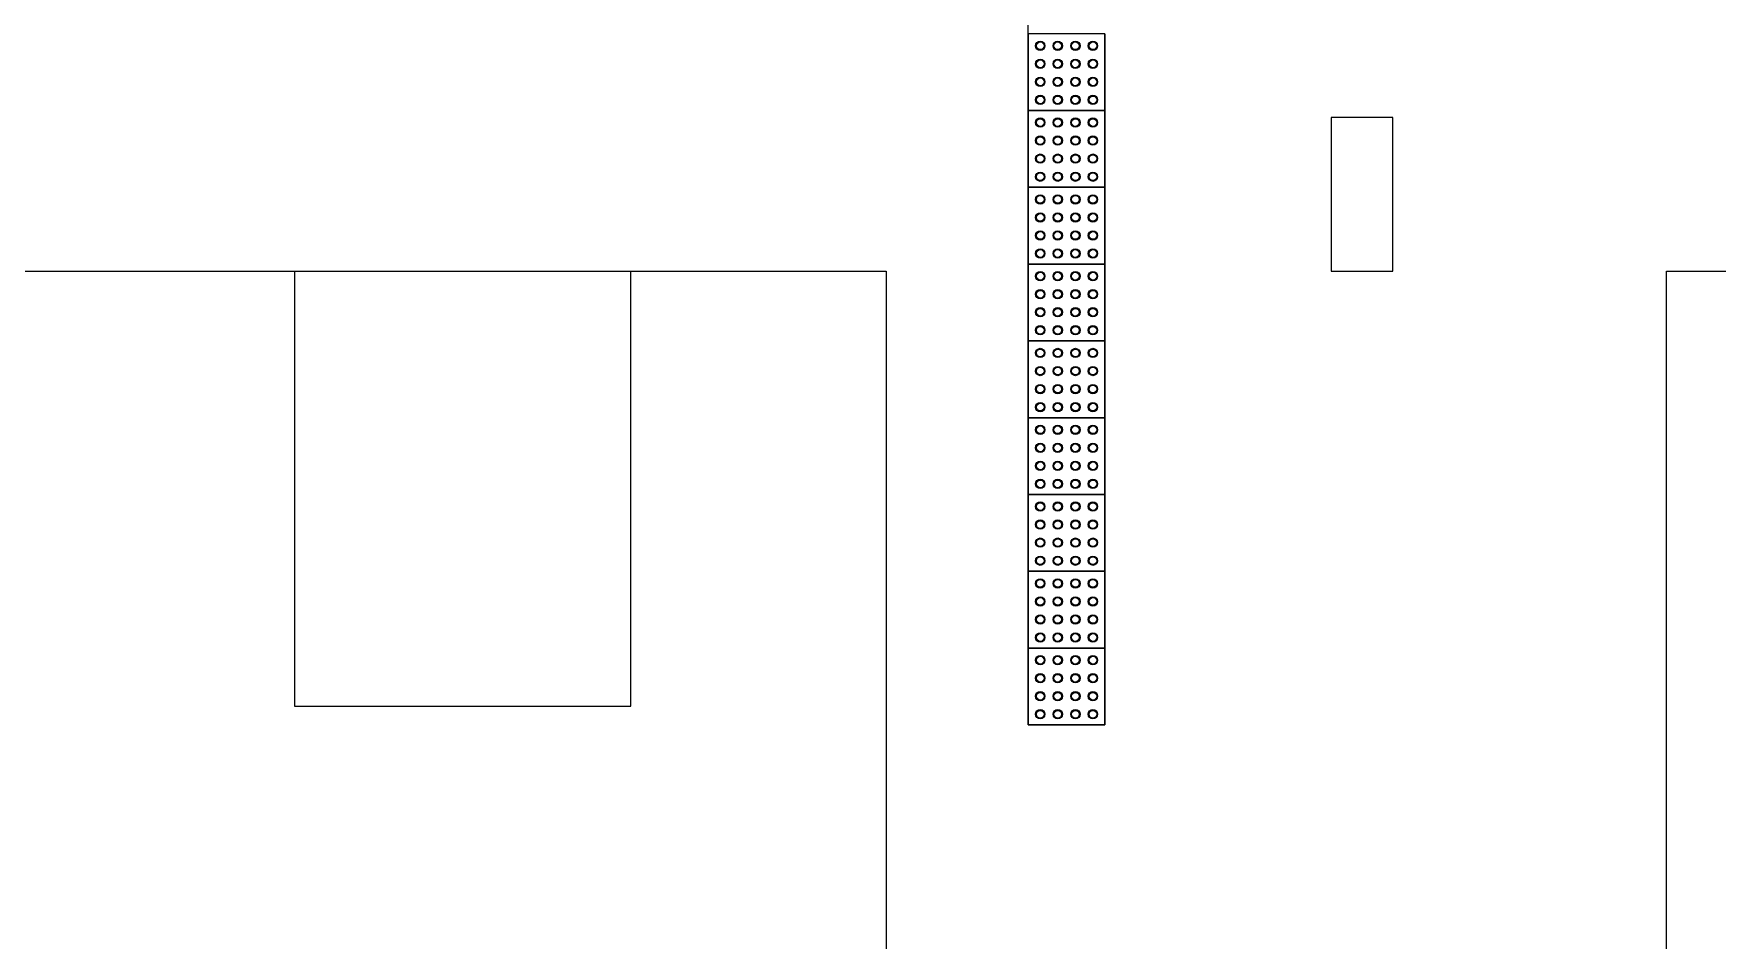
# Model space of a CAD drawing. Header units: metres. Extents: x 341 to 459, y 1341 to 1425.
# Drawn here: x 356.43 to 361.91, y 1371.17 to 1374.12 of the extents above; entities that cross this region are included whole.
import ezdxf

# ---------------------------------------------------------------- set-up
doc = ezdxf.new("R2010")
doc.units = ezdxf.units.M
for name, color, linetype in [('BASE DE CONCRETO', 251, 'Continuous'), ('Itens de detalhe', 7, 'Continuous'), ('Notas de texto-1', 7, 'Continuous')]:
    doc.layers.add(name, color=color, linetype=linetype)

# ---------------------------------------------------------------- blocks, each defined once
blk = doc.blocks.new('piso tatil')
at = {"layer": 'Itens de detalhe', "color": 252, "true_color": 0x939598}
for p, q in [((-152.1441, 24.4841), (-152.1441, 24.7341)), ((-152.1441, 24.4841), (-152.1441, 24.2341)), ((-152.1441, 24.2341), (-152.1441, 24.4841)), ((-151.8941, 24.4841), (-152.1441, 24.4841)), ((-151.8941, 24.2341), (-151.8941, 24.4841)), ((-151.8941, 24.4841), (-151.8941, 24.2341)), ((-152.1441, 24.2341), (-152.1441, 23.9841)), ((-152.1441, 23.9841), (-152.1441, 24.2341)), ((-152.1441, 24.2341), (-151.8941, 24.2341)), ((-151.8941, 24.2341), (-152.1441, 24.2341)), ((-151.8941, 23.9841), (-151.8941, 24.2341)), ((-151.8941, 24.2341), (-151.8941, 23.9841)), ((-152.1441, 23.9841), (-152.1441, 23.7341)), ((-152.1441, 23.7341), (-152.1441, 23.9841)), ((-152.1441, 23.9841), (-151.8941, 23.9841)), ((-151.8941, 23.9841), (-152.1441, 23.9841)), ((-151.8941, 23.7341), (-151.8941, 23.9841)), ((-151.8941, 23.9841), (-151.8941, 23.7341)), ((-152.1441, 23.7341), (-152.1441, 23.4841)), ((-152.1441, 23.4841), (-152.1441, 23.7341)), ((-152.1441, 23.7341), (-151.8941, 23.7341)), ((-151.8941, 23.7341), (-152.1441, 23.7341)), ((-151.8941, 23.4841), (-151.8941, 23.7341)), ((-151.8941, 23.7341), (-151.8941, 23.4841)), ((-152.1441, 23.4841), (-152.1441, 23.2341)), ((-152.1441, 23.2341), (-152.1441, 23.4841)), ((-152.1441, 23.4841), (-151.8941, 23.4841)), ((-151.8941, 23.4841), (-152.1441, 23.4841)), ((-151.8941, 23.2341), (-151.8941, 23.4841)), ((-151.8941, 23.4841), (-151.8941, 23.2341)), ((-152.1441, 23.2341), (-152.1441, 22.9841)), ((-152.1441, 22.9841), (-152.1441, 23.2341)), ((-152.1441, 23.2341), (-151.8941, 23.2341)), ((-151.8941, 23.2341), (-152.1441, 23.2341)), ((-151.8941, 22.9841), (-151.8941, 23.2341)), ((-151.8941, 23.2341), (-151.8941, 22.9841)), ((-152.1441, 22.9841), (-152.1441, 22.7341)), ((-152.1441, 22.7341), (-152.1441, 22.9841)), ((-152.1441, 22.9841), (-151.8941, 22.9841)), ((-151.8941, 22.9841), (-152.1441, 22.9841)), ((-151.8941, 22.7341), (-151.8941, 22.9841)), ((-151.8941, 22.9841), (-151.8941, 22.7341)), ((-152.1441, 22.7341), (-152.1441, 22.4841)), ((-152.1441, 22.4841), (-152.1441, 22.7341)), ((-152.1441, 22.7341), (-151.8941, 22.7341)), ((-151.8941, 22.7341), (-152.1441, 22.7341)), ((-151.8941, 22.4841), (-151.8941, 22.7341)), ((-151.8941, 22.7341), (-151.8941, 22.4841)), ((-152.1441, 22.4841), (-152.1441, 22.2341)), ((-152.1441, 22.2341), (-152.1441, 22.4841)), ((-152.1441, 22.4841), (-151.8941, 22.4841)), ((-151.8941, 22.4841), (-152.1441, 22.4841)), ((-151.8941, 22.2341), (-151.8941, 22.4841)), ((-151.8941, 22.4841), (-151.8941, 22.2341)), ((-152.1441, 22.2341), (-151.8941, 22.2341)), ((-151.8941, 22.2341), (-152.1441, 22.2341))]:
    blk.add_line(p, q, dxfattribs=at)
for centre, radius in [((-152.1049, 24.4447), 0.0152), ((-152.1049, 24.4447), 0.0126), ((-152.0479, 24.4447), 0.0152), ((-152.0479, 24.4447), 0.0126), ((-151.9904, 24.4447), 0.0152), ((-151.9904, 24.4447), 0.0126), ((-151.9334, 24.4447), 0.0152), ((-151.9334, 24.4447), 0.0126), ((-152.1049, 24.386), 0.0152), ((-152.1049, 24.386), 0.0126), ((-152.0479, 24.386), 0.0152), ((-152.0479, 24.386), 0.0126), ((-151.9904, 24.386), 0.0152), ((-151.9904, 24.386), 0.0126), ((-151.9334, 24.386), 0.0152), ((-151.9334, 24.386), 0.0126), ((-152.1049, 24.3273), 0.0152), ((-152.1049, 24.3273), 0.0126), ((-152.0479, 24.3273), 0.0152), ((-152.0479, 24.3273), 0.0126), ((-151.9904, 24.3273), 0.0152), ((-151.9904, 24.3273), 0.0126), ((-151.9334, 24.3273), 0.0152), ((-151.9334, 24.3273), 0.0126), ((-152.1049, 24.2686), 0.0152), ((-152.1049, 24.2686), 0.0126), ((-152.0479, 24.2686), 0.0152), ((-152.0479, 24.2686), 0.0126), ((-151.9904, 24.2686), 0.0152), ((-151.9904, 24.2686), 0.0126), ((-151.9334, 24.2686), 0.0152), ((-151.9334, 24.2686), 0.0126), ((-152.1049, 24.1947), 0.0152), ((-152.1049, 24.1947), 0.0126), ((-152.0479, 24.1947), 0.0152), ((-152.0479, 24.1947), 0.0126), ((-151.9904, 24.1947), 0.0152), ((-151.9904, 24.1947), 0.0126), ((-151.9334, 24.1947), 0.0152), ((-151.9334, 24.1947), 0.0126), ((-152.1049, 24.136), 0.0152), ((-152.1049, 24.136), 0.0126), ((-152.0479, 24.136), 0.0152), ((-152.0479, 24.136), 0.0126), ((-151.9904, 24.136), 0.0152), ((-151.9904, 24.136), 0.0126), ((-151.9334, 24.136), 0.0152), ((-151.9334, 24.136), 0.0126), ((-152.1049, 24.0773), 0.0152), ((-152.1049, 24.0773), 0.0126), ((-152.0479, 24.0773), 0.0152), ((-152.0479, 24.0773), 0.0126), ((-151.9904, 24.0773), 0.0152), ((-151.9904, 24.0773), 0.0126), ((-151.9334, 24.0773), 0.0152), ((-151.9334, 24.0773), 0.0126), ((-152.1049, 24.0186), 0.0152), ((-152.1049, 24.0186), 0.0126), ((-152.0479, 24.0186), 0.0152), ((-152.0479, 24.0186), 0.0126), ((-151.9904, 24.0186), 0.0152), ((-151.9904, 24.0186), 0.0126), ((-151.9334, 24.0186), 0.0152), ((-151.9334, 24.0186), 0.0126), ((-152.1049, 23.9447), 0.0152), ((-152.0479, 23.9447), 0.0152), ((-151.9904, 23.9447), 0.0152), ((-151.9334, 23.9447), 0.0152), ((-152.1049, 23.9447), 0.0126), ((-152.0479, 23.9447), 0.0126), ((-151.9904, 23.9447), 0.0126), ((-151.9334, 23.9447), 0.0126), ((-152.1049, 23.886), 0.0152), ((-152.1049, 23.886), 0.0126), ((-152.0479, 23.886), 0.0152), ((-152.0479, 23.886), 0.0126), ((-151.9904, 23.886), 0.0152), ((-151.9904, 23.886), 0.0126), ((-151.9334, 23.886), 0.0152), ((-151.9334, 23.886), 0.0126), ((-152.1049, 23.8273), 0.0152), ((-152.1049, 23.8273), 0.0126), ((-152.0479, 23.8273), 0.0152), ((-152.0479, 23.8273), 0.0126), ((-151.9904, 23.8273), 0.0152), ((-151.9904, 23.8273), 0.0126), ((-151.9334, 23.8273), 0.0152), ((-151.9334, 23.8273), 0.0126), ((-152.1049, 23.7686), 0.0152), ((-152.1049, 23.7686), 0.0126), ((-152.0479, 23.7686), 0.0152), ((-152.0479, 23.7686), 0.0126), ((-151.9904, 23.7686), 0.0152), ((-151.9904, 23.7686), 0.0126), ((-151.9334, 23.7686), 0.0152), ((-151.9334, 23.7686), 0.0126), ((-152.1049, 23.6947), 0.0152), ((-152.1049, 23.6947), 0.0126), ((-152.0479, 23.6947), 0.0152), ((-152.0479, 23.6947), 0.0126), ((-151.9904, 23.6947), 0.0152), ((-151.9904, 23.6947), 0.0126), ((-151.9334, 23.6947), 0.0152), ((-151.9334, 23.6947), 0.0126), ((-152.1049, 23.636), 0.0152), ((-152.1049, 23.636), 0.0126), ((-152.0479, 23.636), 0.0152), ((-152.0479, 23.636), 0.0126), ((-151.9904, 23.636), 0.0152), ((-151.9904, 23.636), 0.0126), ((-151.9334, 23.636), 0.0152), ((-151.9334, 23.636), 0.0126), ((-152.1049, 23.5773), 0.0152), ((-152.1049, 23.5773), 0.0126), ((-152.0479, 23.5773), 0.0152), ((-152.0479, 23.5773), 0.0126), ((-151.9904, 23.5773), 0.0152), ((-151.9904, 23.5773), 0.0126), ((-151.9334, 23.5773), 0.0152), ((-151.9334, 23.5773), 0.0126), ((-152.1049, 23.5186), 0.0152), ((-152.1049, 23.5186), 0.0126), ((-152.0479, 23.5186), 0.0152), ((-152.0479, 23.5186), 0.0126), ((-151.9904, 23.5186), 0.0152), ((-151.9904, 23.5186), 0.0126), ((-151.9334, 23.5186), 0.0152), ((-151.9334, 23.5186), 0.0126), ((-152.1049, 23.4447), 0.0152), ((-152.1049, 23.4447), 0.0126), ((-152.0479, 23.4447), 0.0152), ((-152.0479, 23.4447), 0.0126), ((-151.9904, 23.4447), 0.0152), ((-151.9904, 23.4447), 0.0126), ((-151.9334, 23.4447), 0.0152), ((-151.9334, 23.4447), 0.0126), ((-152.1049, 23.386), 0.0152), ((-152.1049, 23.386), 0.0126), ((-152.0479, 23.386), 0.0152), ((-152.0479, 23.386), 0.0126), ((-151.9904, 23.386), 0.0152), ((-151.9904, 23.386), 0.0126), ((-151.9334, 23.386), 0.0152), ((-151.9334, 23.386), 0.0126), ((-152.1049, 23.3273), 0.0152), ((-152.1049, 23.3273), 0.0126), ((-152.0479, 23.3273), 0.0152), ((-152.0479, 23.3273), 0.0126), ((-151.9904, 23.3273), 0.0152), ((-151.9904, 23.3273), 0.0126), ((-151.9334, 23.3273), 0.0152), ((-151.9334, 23.3273), 0.0126), ((-152.1049, 23.2686), 0.0152), ((-152.1049, 23.2686), 0.0126), ((-152.0479, 23.2686), 0.0152), ((-152.0479, 23.2686), 0.0126), ((-151.9904, 23.2686), 0.0152), ((-151.9904, 23.2686), 0.0126), ((-151.9334, 23.2686), 0.0152), ((-151.9334, 23.2686), 0.0126), ((-152.1049, 23.1947), 0.0152), ((-152.1049, 23.1947), 0.0126), ((-152.0479, 23.1947), 0.0152), ((-152.0479, 23.1947), 0.0126), ((-151.9904, 23.1947), 0.0152), ((-151.9904, 23.1947), 0.0126), ((-151.9334, 23.1947), 0.0152), ((-151.9334, 23.1947), 0.0126), ((-152.1049, 23.136), 0.0152), ((-152.1049, 23.136), 0.0126), ((-152.0479, 23.136), 0.0152), ((-152.0479, 23.136), 0.0126), ((-151.9904, 23.136), 0.0152), ((-151.9904, 23.136), 0.0126), ((-151.9334, 23.136), 0.0152), ((-151.9334, 23.136), 0.0126), ((-152.1049, 23.0773), 0.0152), ((-152.1049, 23.0773), 0.0126), ((-152.0479, 23.0773), 0.0152), ((-152.0479, 23.0773), 0.0126), ((-151.9904, 23.0773), 0.0152), ((-151.9904, 23.0773), 0.0126), ((-151.9334, 23.0773), 0.0152), ((-151.9334, 23.0773), 0.0126), ((-152.1049, 23.0186), 0.0152), ((-152.1049, 23.0186), 0.0126), ((-152.0479, 23.0186), 0.0152), ((-152.0479, 23.0186), 0.0126), ((-151.9904, 23.0186), 0.0152), ((-151.9904, 23.0186), 0.0126), ((-151.9334, 23.0186), 0.0152), ((-151.9334, 23.0186), 0.0126), ((-152.1049, 22.9447), 0.0152), ((-152.1049, 22.9447), 0.0126), ((-152.0479, 22.9447), 0.0152), ((-152.0479, 22.9447), 0.0126), ((-151.9904, 22.9447), 0.0152), ((-151.9904, 22.9447), 0.0126), ((-151.9334, 22.9447), 0.0152), ((-151.9334, 22.9447), 0.0126), ((-152.1049, 22.886), 0.0152), ((-152.1049, 22.886), 0.0126), ((-152.0479, 22.886), 0.0152), ((-152.0479, 22.886), 0.0126), ((-151.9904, 22.886), 0.0152), ((-151.9904, 22.886), 0.0126), ((-151.9334, 22.886), 0.0152), ((-151.9334, 22.886), 0.0126), ((-152.1049, 22.8273), 0.0152), ((-152.1049, 22.8273), 0.0126), ((-152.0479, 22.8273), 0.0152), ((-152.0479, 22.8273), 0.0126), ((-151.9904, 22.8273), 0.0152), ((-151.9904, 22.8273), 0.0126), ((-151.9334, 22.8273), 0.0152), ((-151.9334, 22.8273), 0.0126), ((-152.1049, 22.7686), 0.0152), ((-152.1049, 22.7686), 0.0126), ((-152.0479, 22.7686), 0.0152), ((-152.0479, 22.7686), 0.0126), ((-151.9904, 22.7686), 0.0152), ((-151.9904, 22.7686), 0.0126), ((-151.9334, 22.7686), 0.0152), ((-151.9334, 22.7686), 0.0126), ((-152.1049, 22.6947), 0.0152), ((-152.1049, 22.6947), 0.0126), ((-152.0479, 22.6947), 0.0152), ((-152.0479, 22.6947), 0.0126), ((-151.9904, 22.6947), 0.0152), ((-151.9904, 22.6947), 0.0126), ((-151.9334, 22.6947), 0.0152), ((-151.9334, 22.6947), 0.0126), ((-152.1049, 22.636), 0.0152), ((-152.1049, 22.636), 0.0126), ((-152.0479, 22.636), 0.0152), ((-152.0479, 22.636), 0.0126), ((-151.9904, 22.636), 0.0152), ((-151.9904, 22.636), 0.0126), ((-151.9334, 22.636), 0.0152), ((-151.9334, 22.636), 0.0126), ((-152.1049, 22.5773), 0.0152), ((-152.1049, 22.5773), 0.0126), ((-152.0479, 22.5773), 0.0152), ((-152.0479, 22.5773), 0.0126), ((-151.9904, 22.5773), 0.0152), ((-151.9904, 22.5773), 0.0126), ((-151.9334, 22.5773), 0.0152), ((-151.9334, 22.5773), 0.0126), ((-152.1049, 22.5186), 0.0152), ((-152.1049, 22.5186), 0.0126), ((-152.0479, 22.5186), 0.0152), ((-152.0479, 22.5186), 0.0126), ((-151.9904, 22.5186), 0.0152), ((-151.9904, 22.5186), 0.0126), ((-151.9334, 22.5186), 0.0152), ((-151.9334, 22.5186), 0.0126), ((-152.1049, 22.4447), 0.0152), ((-152.1049, 22.4447), 0.0126), ((-152.0479, 22.4447), 0.0152), ((-152.0479, 22.4447), 0.0126), ((-151.9904, 22.4447), 0.0152), ((-151.9904, 22.4447), 0.0126), ((-151.9334, 22.4447), 0.0152), ((-151.9334, 22.4447), 0.0126), ((-152.1049, 22.386), 0.0152), ((-152.1049, 22.386), 0.0126), ((-152.0479, 22.386), 0.0152), ((-152.0479, 22.386), 0.0126), ((-151.9904, 22.386), 0.0152), ((-151.9904, 22.386), 0.0126), ((-151.9334, 22.386), 0.0152), ((-151.9334, 22.386), 0.0126), ((-152.1049, 22.3273), 0.0152), ((-152.1049, 22.3273), 0.0126), ((-152.0479, 22.3273), 0.0152), ((-152.0479, 22.3273), 0.0126), ((-151.9904, 22.3273), 0.0152), ((-151.9904, 22.3273), 0.0126), ((-151.9334, 22.3273), 0.0152), ((-151.9334, 22.3273), 0.0126), ((-152.1049, 22.2686), 0.0152), ((-152.1049, 22.2686), 0.0126), ((-152.0479, 22.2686), 0.0152), ((-152.0479, 22.2686), 0.0126), ((-151.9904, 22.2686), 0.0152), ((-151.9904, 22.2686), 0.0126), ((-151.9334, 22.2686), 0.0152), ((-151.9334, 22.2686), 0.0126)]:
    blk.add_circle(centre, radius, dxfattribs=at)

msp = doc.modelspace()

# ---------------------------------------------------------------- linework, layer by layer
at = {"layer": 'BASE DE CONCRETO', "color": 252, "true_color": 0x939598}
for p, q in [((356.2653, 1373.345), (359.2066, 1373.345)), ((357.28, 1373.345), (357.28, 1371.9287)), ((358.3757, 1371.9287), (358.3757, 1373.345)), ((359.2066, 1373.345), (359.2066, 1366.3311)), ((361.748, 1373.345), (364.6846, 1373.345)), ((361.748, 1366.3311), (361.748, 1373.345)), ((357.28, 1371.9287), (358.3757, 1371.9287))]:
    msp.add_line(p, q, dxfattribs=at)
at = {"layer": 'Notas de texto-1', "color": 252, "true_color": 0x939598}
msp.add_lwpolyline([(360.8566, 1373.345), (360.8566, 1373.845), (360.6566, 1373.845), (360.6566, 1373.345)], close=True, dxfattribs=at)

# ---------------------------------------------------------------- block references
msp.add_blockref('piso tatil', (511.8138, 1349.634), dxfattribs=at)

doc.saveas('drawing.dxf')
